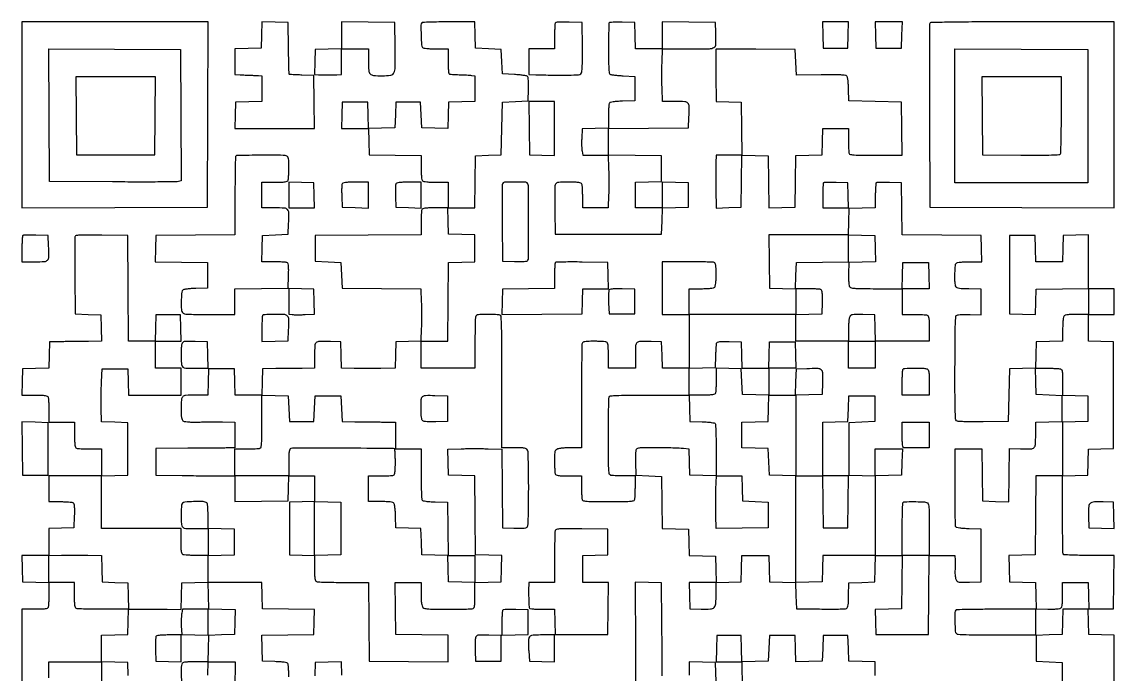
# Model space of a CAD drawing. Extents: x 179 to 1071, y 112 to 1107.
# Drawn here: x 179 to 1071, y 574 to 1107 of the extents above; entities that cross this region are included whole.
import ezdxf

# ---------------------------------------------------------------- set-up
doc = ezdxf.new("R2010")
doc.units = 0

msp = doc.modelspace()

# ---------------------------------------------------------------- linework, layer by layer
for points in [[(179, 1030.993714), (179, 954.987428), (254.75, 955.243714), (330.5, 955.5), (330.756286, 1031.25), (331.012572, 1107), (255.006286, 1107), (179, 1107)], [(833.216168, 1096.25), (833.5, 1085.5), (843.5, 1085.5), (853.5, 1085.5), (853.783832, 1096.25), (854.067663, 1107), (843.5, 1107), (832.932337, 1107)], [(876.216168, 1096.25), (876.5, 1085.5), (887, 1085.5), (897.5, 1085.5), (897.783832, 1096.25), (898.067663, 1107), (887, 1107), (875.932337, 1107)], [(223.235953, 1030.25), (223.5, 998.5), (255.5, 998.5), (287.5, 998.5), (287.764047, 1030.25), (288.028094, 1062), (255.5, 1062), (222.971906, 1062)], [(593.230498, 1020.25), (593.5, 998.5), (603.75, 998.215017), (614, 997.930034), (614, 1019.965017), (614, 1042), (603.480498, 1042), (592.960995, 1042)], [(397, 965.534983), (397, 955), (407.534983, 955), (418.069966, 955), (417.784983, 965.25), (417.5, 975.5), (407.25, 975.784983), (397, 976.069966)], [(179.230403, 758.284031), (179.5, 736.5), (190, 736.5), (200.5, 736.5), (200.5, 758), (200.5, 779.5), (189.730403, 779.784031), (178.960806, 780.068061)], [(833.230112, 714.75), (833.5, 693.5), (843.5, 693.5), (853.5, 693.5), (853.769888, 714.75), (854.039775, 736), (843.5, 736), (832.960225, 736)], [(439.5, 693), (439.5, 671.5), (428.75, 671.216168), (418, 670.932337), (418, 693), (418, 715.067663), (428.75, 714.783832), (439.5, 714.5)]]:
    msp.add_lwpolyline(points, close=True)
for points in [[(505.666667, 1106.333333, 0.198875), (504.892492, 1104.464691, 0.006657), (505.000141, 1096.291387, 0.006951), (505.329065, 1088.151095, 0.184841), (506.2, 1086.2, 0.150969), (507.200304, 1085.671932, 0.019349), (509.630442, 1085.311224, 0.018472), (512.928253, 1085.074295, 0.008695), (517.2, 1085), (527, 1085), (527, 1075.059017, 0.008604), (527.066269, 1071.208327, 0.013124), (527.268904, 1067.872006, 0.007655), (527.550721, 1065.124555, 0.228795), (527.915418, 1064.552274, 0.111988), (528.58058, 1064.324048, 0.006619), (530.716466, 1064.122159, 0.009715), (533.289116, 1063.963546, 0.006992), (536.165418, 1063.882522, -0.005241), (539.17514, 1063.808289, -0.005397), (542.153279, 1063.67139, -0.005231), (544.731652, 1063.497881, -0.022795), (546.25, 1063.309809), (549, 1062.841089), (549, 1052.454376), (549, 1042.067663), (538.25, 1041.783832), (527.5, 1041.5), (527.215829, 1030.716515), (526.931657, 1019.93303), (516.215829, 1020.216515), (505.5, 1020.5), (505, 1031), (504.5, 1041.5), (494.5, 1041.5), (484.5, 1041.5), (484, 1031), (483.5, 1020.5), (472.784171, 1020.216515), (462.068343, 1019.93303), (461.784171, 1030.716515), (461.5, 1041.5), (451, 1041.5), (440.5, 1041.5), (440.216168, 1030.75), (439.932337, 1020), (450.932337, 1020), (461.932337, 1020), (462.216168, 1009.25), (462.5, 998.5), (483.75, 998.230112), (505, 997.960225), (505, 988.180112, 0.008721), (505.074341, 983.918248, 0.018496), (505.311349, 980.626174, 0.019373), (505.672136, 978.199565, 0.150894), (506.2, 977.2, 0.150969), (507.200304, 976.671932, 0.019349), (509.630442, 976.311224, 0.018472), (512.928253, 976.074295, 0.008695), (517.2, 976), (527, 976), (527, 965.5), (527, 955), (516.606989, 955, 0.005351), (511.039857, 954.940414, 0.030363), (508.086379, 954.69735, 0.063068), (506.398405, 954.23239, 0.205218), (505.606989, 953.418213, 0.072008), (505.367901, 952.362133, 0.005923), (505.178303, 949.537596, 0.007837), (505.044306, 946.147328, 0.005957), (505, 942.428835), (505, 933.021245), (461.75, 932.760623), (418.5, 932.5), (418.5, 922), (418.5, 911.5), (429, 911), (439.5, 910.5), (440, 900), (440.5, 889.5), (472.687867, 889.236229), (504.875734, 888.972458), (505.187867, 878.086122, -0.004489), (505.28501, 873.152434, -0.002695), (505.316173, 867.293999, -0.002699), (505.284303, 861.466032, -0.004703), (505.186339, 856.634173), (504.872678, 846.068561), (494.686339, 845.78428), (484.5, 845.5), (484.216777, 834.80998), (483.933553, 824.11996), (472.216777, 823.80998, -0.003827), (466.987357, 823.711673, -0.002484), (460.940704, 823.674332, -0.002497), (455.036336, 823.69669, -0.00474), (450.283492, 823.783492), (440.066984, 824.066984), (439.783492, 834.783492), (439.5, 845.5), (431, 845.795054, 0.009927), (422.034911, 845.928151, 0.179688), (419.397028, 844.933469, 0.203196), (418.211645, 842.50249, 0.01319), (418, 834.480948), (418, 824), (407.75, 823.902492, 0.000362), (403.032594, 823.8542, 0.000201), (397.279688, 823.788832, 0.0002), (391.45558, 823.717978, 0.000324), (386.5, 823.652492), (375.5, 823.5), (375.216168, 812.75), (374.932337, 802), (364, 802), (353.067663, 802), (352.783832, 812.75), (352.5, 823.5), (342, 823.5), (331.5, 823.5), (331.216168, 812.75), (330.932337, 802), (320.5828, 802, 0.012604), (312.713129, 801.801594, 0.191943), (310.282476, 800.68777, 0.180973), (309.210938, 798.179732, 0.010977), (309.013655, 789.872445, 0.010648), (309.084288, 786.251708, 0.030066), (309.339058, 783.735696, 0.043438), (309.774808, 782.013719, 0.136692), (310.44782, 781.043305, 0.131997), (311.60031, 780.514404, 0.020002), (314.137717, 780.188419, 0.017993), (317.613058, 780.008263, 0.008019), (322.19782, 780.009308, -0.001953), (326.884095, 780.06723, -0.001151), (332.484672, 780.101684, -0.001151), (338.080299, 780.110352, -0.001969), (342.75, 780.088447), (353, 780), (353, 769.5), (353, 759), (346.75, 758.844692, -0.003795), (342.940155, 758.778953, -0.000478), (334.698438, 758.70719, -0.000561), (324.913011, 758.642322, -0.000466), (314.5, 758.594692), (288.5, 758.5), (288.5, 747.5), (288.5, 736.5), (310, 736.289091, 0.00027), (319.019799, 736.205478, 0.000244), (328.342187, 736.128653, 0.000245), (336.688123, 736.068039, 0.000784), (342.25, 736.039091), (353, 736), (353, 725.480498), (353, 714.960995), (374.75, 715.230498), (396.5, 715.5), (396.784983, 725.75), (397.069966, 736), (407.534983, 736), (418, 736), (418, 725.534983), (418, 715.069966), (407.75, 714.784983), (397.5, 714.5), (397.5, 693), (397.5, 671.5), (407.75, 671.215017), (418, 670.930034), (418, 660.572006, 0.005378), (418.059653, 655.025624, 0.030449), (418.302828, 652.080782, 0.063222), (418.767938, 650.397244, 0.204941), (419.581787, 649.606989, 0.083049), (420.779338, 649.363373, 0.001843), (426.692705, 649.178303, 0.004128), (433.634349, 649.043995, 0.002773), (441.567934, 649), (461.972294, 649), (462.236147, 616.75), (462.5, 584.5), (494.75, 584.236147), (527, 583.972294), (527, 594.966259), (527, 605.960225), (505.75, 606.230112), (484.5, 606.5), (484.230112, 627.75), (483.960225, 649), (494.480112, 649), (505, 649), (505, 639.571429, 0.007672), (505.072913, 634.819907, 0.027809), (505.333333, 631.809524, 0.044747), (505.802787, 629.81649, 0.116684), (506.571429, 628.571429, 0.148636), (508.14836, 627.72973, 0.0296), (511.34952, 627.29169, 0.016456), (516.702118, 627.056548, 0.002748), (526.989641, 627, 0.003), (534.326102, 627.044021, 0.004426), (540.764832, 627.178303, 0.002105), (546.232302, 627.363795, 0.082256), (547.418213, 627.606989, 0.20495), (548.232073, 628.397282, 0.063217), (548.697178, 630.080966, 0.030446), (548.940349, 633.026092, 0.005377), (549, 638.573157), (549, 648.932337), (559.75, 649.216168), (570.5, 649.5), (570.783485, 660.215829), (571.06697, 670.931657), (560.283485, 671.215829), (549.5, 671.5), (549.236191, 703.716308), (548.972383, 735.932617), (538.236191, 736.216308), (527.5, 736.5), (527.216828, 747.185006), (526.933655, 757.870013), (537.682192, 758.185006, -0.004643), (542.61111, 758.283652, -0.002628), (548.584162, 758.316318, -0.002623), (554.606829, 758.286005, -0.004311), (559.701591, 758.189692), (570.972453, 757.879384), (571.236226, 725.689692), (571.5, 693.5), (580.850715, 693.211141, 0.00938), (584.819646, 693.163026, 0.01732), (588.042937, 693.296141, 0.016988), (590.502874, 693.567543, 0.138085), (591.527995, 694.023234, 0.202759), (592.247626, 695.412365, 0.008668), (592.588627, 701.037277, 0.008844), (592.810528, 709.728357, 0.001773), (592.877043, 725.221703, 0.002685), (592.820116, 737.535083, 0.005033), (592.620396, 747.489979, 0.002341), (592.337901, 755.602472, 0.11346), (591.914579, 757.159611, 0.146429), (590.947575, 758.132843, 0.083014), (589.363939, 758.679117, 0.036307), (586.596333, 758.939866, 0.005339), (580.964816, 759), (571, 759), (571, 812.893011, 0.0007), (570.95586, 844.443339, 0.006554), (570.739847, 858.02218, 0.007067), (570.392867, 866.058592, 0.294906), (569.418213, 867.393011, 0.070701), (568.376466, 867.631706, 0.006434), (565.712778, 867.821697, 0.008233), (562.515192, 867.955664, 0.006352), (559.025201, 868, 0.006824), (554.394852, 867.936805, 0.03479), (551.832752, 867.687898, 0.070258), (550.343123, 867.216173, 0.191652), (549.606989, 866.418213, 0.083055), (549.363369, 865.220565, 0.001841), (549.178303, 859.303225, 0.004125), (549.043995, 852.357109, 0.002771), (549, 844.418213), (549, 824), (527, 824), (505, 824), (505, 835), (505, 846), (515.986147, 846), (526.972294, 846), (527.236147, 878.25), (527.5, 910.5), (538.25, 910.783832), (549, 911.067663), (549, 922), (549, 932.932337), (538.25, 933.216168), (527.5, 933.5), (527.216168, 944.25), (526.932337, 955), (537.946281, 955), (548.960225, 955), (549.230112, 976.25), (549.5, 997.5), (560, 998), (570.5, 998.5), (571, 1020), (571.5, 1041.5), (582, 1042), (592.5, 1042.5), (592.789648, 1051.910352, 0.009052), (592.840268, 1055.906317, 0.017612), (592.710631, 1059.093133, 0.016788), (592.446066, 1061.500693, 0.161989), (591.991548, 1062.408452, 0.150833), (591.136984, 1062.859873, 0.010075), (588.373393, 1063.324107, 0.013797), (584.997628, 1063.726659, 0.009853), (581.2019, 1063.9981), (571.5, 1064.5), (571, 1074.5), (570.5, 1084.5), (560, 1085), (549.5, 1085.5), (549.216168, 1096.25), (548.932337, 1107), (527.632835, 1107, 0.002928), (519.419844, 1106.951908, 0.004657), (512.394229, 1106.804167, 0.001225), (506.288613, 1106.603887, 0.189769)], [(374.784171, 1096.283485), (374.5, 1085.5), (363.75, 1085.216168), (353, 1084.932337), (353, 1074.466168), (353, 1064), (357.25, 1063.788296, 0.001158), (359.167431, 1063.697233, 0.000711), (361.426562, 1063.598404, 0.000713), (363.661971, 1063.50699, 0.001274), (365.5, 1063.439142, -0.001185), (367.232676, 1063.375491, -0.000899), (369.132812, 1063.297757, -0.000908), (370.915713, 1063.218363, -0.00212), (372.25, 1063.150846), (375, 1063), (375, 1052.533832), (375, 1042.067663), (364.25, 1041.783832), (353.5, 1041.5), (353.216168, 1030.75), (352.932337, 1020), (385.485671, 1020), (418.039005, 1020), (417.769502, 1041.660014), (417.5, 1063.320028), (407.662059, 1063.581289, -0.003918), (403.860605, 1063.712061, -0.006114), (400.589461, 1063.890356, -0.002146), (397.785405, 1064.089697, -0.179423), (397.400112, 1064.266554, -0.190311), (397.224471, 1064.671474, -0.00053), (397.030731, 1070.706769, -0.003034), (396.859865, 1077.550368, -0.001877), (396.738054, 1085.59528), (396.5, 1106.5), (385.784171, 1106.783485), (375.068343, 1107.06697)], [(440, 1096.053334), (440, 1085.067663), (429.25, 1084.783832), (418.5, 1084.5), (418.215017, 1074.25), (417.930034, 1064), (421.215017, 1063.872346, 0.004308), (425.315892, 1063.748364, 0.004602), (429.329189, 1063.698579, 0.004887), (433.048267, 1063.723025, 0.007624), (436.25, 1063.824216), (440, 1064), (440, 1074.5), (440, 1085), (451, 1085), (462, 1085), (462, 1075.035184, 0.016153), (462.247609, 1067.372781, 0.173402), (463.461506, 1064.564467, 0.187541), (466.136498, 1063.276799, 0.019467), (473.243129, 1063, 0.036025), (480.241557, 1063.504886, 0.25468), (482.876302, 1065.47803, 0.106596), (483.842337, 1069.862711, 0.004428), (483.771494, 1086.002301), (483.5, 1106.5), (461.75, 1106.769502), (440, 1107.039005)], [(614.698485, 1106.365152, 0.177484), (614.419191, 1105.762678, 0.004887), (614.20518, 1102.83643, 0.0095), (614.050598, 1099.343831, 0.006308), (614, 1095.333333), (614, 1085), (603.5, 1085), (593, 1085), (593, 1074.5), (593, 1064), (598.75, 1063.832428, 0.003252), (614.819682, 1063.468707, 0.009865), (625.754696, 1063.508114, 0.007723), (633.577738, 1063.811632, 0.184857), (635.548348, 1064.691205, 0.166112), (636.260671, 1066.142853, 0.018298), (636.599907, 1069.886568, 0.013288), (636.761662, 1075.831748, 0.00276), (636.710528, 1086.281957), (636.5, 1106.5), (625.948485, 1106.781818, 0.00634), (621.854298, 1106.839236, 0.009591), (618.291298, 1106.775673, 0.004864), (615.303205, 1106.635883, 0.184275)], [(658.620026, 1106.194205, 0.13143), (658.401082, 1105.466395, 0.001163), (658.235595, 1099.666823, 0.003919), (658.112704, 1092.975589, 0.002507), (658.069844, 1085.200638, 0.003081), (658.124679, 1075.519223, 0.011503), (658.336707, 1069.434398, 0.010486), (658.662732, 1065.305999, 0.229579), (659.27991, 1064.301873, 0.105877), (660.162836, 1063.972181, 0.00665), (662.932224, 1063.601363, 0.009564), (666.272099, 1063.263965, 0.006945), (670, 1063.011341), (679.5, 1062.5), (679.5, 1052.5), (679.5, 1042.5), (669.535034, 1042.211195, 0.00836), (665.199826, 1042.012968, 0.019108), (661.944063, 1041.684251, 0.01918), (659.589, 1041.262532, 0.199883), (658.800347, 1040.711195, 0.117134), (658.495121, 1039.828483, 0.006997), (658.252233, 1037.001664, 0.010202), (658.077213, 1033.593987, 0.007334), (658.015313, 1029.783832), (658, 1020.067663), (647.25, 1019.783832), (636.5, 1019.5), (636.19351, 1012, 0.008667), (636.120388, 1008.890231, 0.00841), (636.153831, 1005.748438, 0.008349), (636.275841, 1002.987404, 0.030569), (636.488823, 1001.25), (637.090626, 998), (647.456837, 998), (657.823048, 998), (658.161524, 987.25, -0.004781), (658.268781, 982.356225, -0.002807), (658.308236, 976.5, -0.002807), (658.281931, 970.643771, -0.004782), (658.185662, 965.75), (657.871323, 955), (647.435662, 955), (637, 955), (637, 963.918213, 0.006277), (636.955669, 967.449196, 0.008159), (636.821697, 970.68135, 0.006338), (636.631778, 973.373807, 0.070946), (636.393011, 974.418213, 0.205067), (635.602227, 975.232211, 0.063152), (633.916669, 975.697253, 0.03041), (630.967894, 975.940378, 0.005366), (625.412063, 976, 0.003728), (618.871013, 975.951234, 0.047186), (616.425029, 975.683035, 0.149779), (615.202588, 975.013846, 0.136278), (614.509352, 973.75, 0.052311), (614.30838, 972.167066, 0.002275), (614.212208, 966.579688, 0.003849), (614.179265, 959.94252, 0.002733), (614.2403, 952.5), (614.5, 933.5), (658, 933.5), (701.5, 933.5), (701.783492, 944.216508), (702.066984, 954.933016), (712.783492, 955.216508), (723.5, 955.5), (723.5, 965.5), (723.5, 975.5), (712.75, 975.783832), (702, 976.067663), (702, 965.533832), (702, 955), (691, 955), (680, 955), (680, 965.466168), (680, 975.932337), (690.75, 976.216168), (701.5, 976.5), (701.5, 987), (701.5, 997.5), (679.75, 997.769502), (658, 998.039005), (658, 1009.005838), (658, 1019.972671), (690.75, 1020.236336), (723.5, 1020.5), (723.795054, 1029, 0.009897), (723.928625, 1037.960728, 0.178991), (722.937782, 1040.600189, 0.20376), (720.514363, 1041.787113, 0.013355), (712.545286, 1042), (702.128677, 1042), (701.814338, 1052.75, -0.004782), (701.718069, 1057.643771, -0.002807), (701.691764, 1063.5, -0.002807), (701.731219, 1069.356225, -0.004781), (701.838476, 1074.25), (702.176952, 1085), (723.569424, 1085, 0.003508), (740.512075, 1085.118859, 0.129522), (744.204955, 1086.147418, 0.257216), (745.795919, 1088.813456, 0.017304), (745.795054, 1098), (745.5, 1106.5), (723.75, 1106.769502), (702, 1107.039005), (702, 1096.019502), (702, 1085), (691.033832, 1085), (680.067663, 1085), (679.783832, 1095.75), (679.5, 1106.5), (669.330091, 1106.784099, 0.008166), (665.393338, 1106.829756, 0.012573), (661.988922, 1106.728008, 0.006967), (659.173442, 1106.533552, 0.237925)], [(920.460009, 1105.75, 0.090591), (920.266358, 1104.709509, 0.000109), (920.198937, 1082.982812, 0.000984), (920.176611, 1058.652573, 0.000605), (920.241394, 1030), (920.5, 955.5), (995.75, 955.243674), (1071, 954.987348), (1071, 1030.993674), (1071, 1107), (995.968615, 1107, 0.000668), (957.448289, 1106.948566, 0.003471), (936.19131, 1106.744245, 0.001205), (921.475143, 1106.465155, 0.305157)], [(308.758677, 1030.77123), (309.017354, 977.04246), (306.758677, 976.494347, -0.057902), (304.987826, 976.276519, -0.000418), (290.035361, 976.188577, -0.001589), (272.903102, 976.156579, -0.001017), (253, 976.223117), (201.5, 976.5), (201.241383, 1030.758691), (200.982767, 1085.017383), (254.741383, 1084.758691), (308.5, 1084.5)], [(745.930282, 1084.59887, 0.197205), (745.757949, 1084.189237, 0.000551), (745.711117, 1078.112699, 0.003137), (745.708841, 1071.221032, 0.001939), (745.788415, 1063.119814), (746.076829, 1042.069118), (756.288415, 1041.784559), (766.5, 1041.5), (766.769502, 1019.75), (767.039005, 998), (756.56722, 998), (746.095435, 998), (745.797717, 991.75, 0.009536), (745.701276, 988.370186, 0.002381), (745.675357, 982.846133, 0.002432), (745.706553, 976.52562, 0.002444), (745.799242, 970.215561), (746.098484, 954.931121), (756.299242, 955.215561), (766.5, 955.5), (766.769986, 976.783629), (767.039971, 998.067258), (777.769986, 997.783629), (788.5, 997.5), (788.769986, 976.216371), (789.039971, 954.932742), (799.769986, 955.216371), (810.5, 955.5), (810.76979, 976.716369), (811.03958, 997.932738), (821.76979, 998.216369), (832.5, 998.5), (832.783832, 1009.25), (833.067663, 1020), (843.533832, 1020), (854, 1020), (854, 1010.581787, 0.005951), (854.044305, 1006.859224, 0.007831), (854.178303, 1003.465525, 0.005915), (854.367894, 1000.638111, 0.07203), (854.606989, 999.581787, 0.258752), (855.662869, 998.696053, 0.029979), (858.838399, 998.275555, 0.015887), (864.493684, 998.049558, 0.002042), (876.626491, 998), (898.039005, 998), (897.769502, 1019.75), (897.5, 1041.5), (876, 1042), (854.5, 1042.5), (854.209882, 1051.945876, 0.010107), (854.020711, 1055.657946, 0.013735), (853.690518, 1058.995937, 0.010607), (853.284198, 1061.734769, 0.131813), (852.849235, 1062.681661, 0.194823), (851.620242, 1063.342324, 0.014252), (847.719378, 1063.654738, 0.012426), (841.71959, 1063.814162, 0.002892), (831.639353, 1063.773148), (811.5, 1063.574727), (811, 1074.037363), (810.5, 1084.5), (778.430282, 1084.763615, 0.001261), (766.103724, 1084.833852, 0.002061), (755.654648, 1084.823963, 0.000241), (746.346733, 1084.772297, 0.196764)], [(1049.5, 1030), (1049.5, 975.5), (995.211905, 975.5), (940.92381, 975.5), (940.942857, 1025.75, -0.000032), (940.951538, 1045.331386, -0.000047), (940.961905, 1062.563467, -0.000022), (940.972765, 1077.239555, -0.00086), (940.980952, 1080.508612), (941, 1085.017225), (995.25, 1084.758612), (1049.5, 1084.5)], [(963.235953, 1030.25), (963.5, 998.5), (994.93202, 998.235498, 0.001697), (1010.901959, 998.155315, 0.00816), (1019.995146, 998.288929, 0.006635), (1026.009704, 998.555446, 0.241447), (1027.166708, 999.235498, 0.134731), (1027.492293, 1000.296498, 0.001088), (1027.738089, 1009.161365, 0.003824), (1027.920853, 1019.372002, 0.002438), (1027.984687, 1031.25), (1028, 1062), (995.485953, 1062), (962.971906, 1062)], [(353.666667, 997.333333, 0.192993), (353.394749, 996.697469, 0.000571), (353.195833, 987.515528, 0.003169), (353.048032, 977.093985, 0.001961), (353, 964.847186), (353, 933.027706), (320.75, 932.763853), (288.5, 932.5), (288.216371, 921.769986), (287.932742, 911.039971), (309.216371, 910.769986), (330.5, 910.5), (330.5, 900), (330.5, 889.5), (321.054124, 889.209882, 0.009679), (317.346001, 889.024093, 0.013265), (314.020329, 888.704018, 0.009997), (311.288784, 888.312199, 0.133347), (310.373712, 887.89519, 0.20101), (309.51104, 886.243559, 0.010957), (309.13582, 880.266421, 0.01745), (309.100481, 874.259667, 0.054104), (309.653743, 870.25, 0.213201), (310.687475, 868.932612, 0.0961), (312.835432, 868.282876, 0.024195), (317.383932, 868.038171, 0.001342), (331.608408, 868), (353, 868), (353, 878.480498), (353, 888.960995), (374.75, 889.230498), (396.5, 889.5), (396.788231, 899.417355, 0.006827), (396.861823, 904.195195, 0.023663), (396.721018, 907.282937, 0.033714), (396.395734, 909.294865, 0.19692), (395.788231, 910.152042, 0.11554), (394.859509, 910.475676, 0.007548), (392.004417, 910.733781, 0.010646), (388.557744, 910.919289, 0.007729), (384.716168, 910.984687), (374.932337, 911), (375.216168, 921.75), (375.5, 932.5), (386, 933), (396.5, 933.5), (396.795054, 942, 0.009927), (396.928151, 950.965089, 0.179688), (395.933469, 953.602972, 0.203196), (393.50249, 954.788355, 0.01319), (385.480948, 955), (375, 955), (375, 965.5), (375, 976), (385.393011, 976, 0.005351), (390.960143, 976.059586, 0.030363), (393.913621, 976.30265, 0.063068), (395.601595, 976.76761, 0.205218), (396.393011, 977.581787, 0.070701), (396.631706, 978.623534, 0.006434), (396.821697, 981.287222, 0.008233), (396.955664, 984.484808, 0.006352), (397, 987.974799, 0.006824), (396.936805, 992.605148, 0.03479), (396.687898, 995.167248, 0.070258), (396.216173, 996.656877, 0.191652), (395.418213, 997.393011, 0.090869), (392.372195, 997.963567, 0.001339), (374.044861, 997.98644, 0.000701), (355.105342, 997.932822, 0.197813)], [(440.42719, 974.670857, 0.080952), (440.238236, 973.761419, 0.005495), (440.152581, 971.111648, 0.007759), (440.13413, 967.934715, 0.005737), (440.208575, 964.420857), (440.5, 955.5), (451.25, 955.216168), (462, 954.932337), (462, 965.466168), (462, 976), (451.468615, 976, 0.006172), (446.333082, 975.936605, 0.023783), (443.151337, 975.70634, 0.035152), (441.150677, 975.321414, 0.240491)], [(484.42719, 974.670857, 0.080952), (484.238236, 973.761419, 0.005495), (484.152581, 971.111648, 0.007759), (484.13413, 967.934715, 0.005737), (484.208575, 964.420857), (484.5, 955.5), (494.75, 955.215017), (505, 954.930034), (505, 965.465017), (505, 976), (494.968615, 976, 0.006598), (490.101724, 975.935772, 0.024763), (487.056456, 975.704164, 0.036821), (485.136931, 975.316985, 0.237243)], [(571.453816, 974.740243, 0.089548), (571.261817, 973.729866, 0.000598), (571.19019, 964.747155, 0.00234), (571.168607, 954.460077, 0.00149), (571.235201, 942.490243), (571.5, 911.5), (581.417355, 911.211769, 0.006842), (586.193003, 911.138361, 0.023622), (589.284108, 911.279254, 0.033596), (591.300876, 911.604615, 0.19533), (592.164203, 912.211769, 0.143148), (592.785825, 914.312393, 0.000424), (592.85792, 943.145015, 0.00063), (592.869081, 971.50647, 0.091641), (592.267573, 974.7451, 0.300602), (590.626992, 975.917246, 0.009147), (581.86074, 976.075585, 0.009148), (573.094622, 975.913134, 0.300473)], [(876.699448, 975.366114, 0.176154), (876.420134, 974.767649, 0.005354), (876.205463, 971.993526, 0.009972), (876.050688, 968.673063, 0.006659), (876, 964.867165), (876, 955.067663), (865.25, 954.783832), (854.5, 954.5), (854.216168, 943.75), (853.932337, 933), (821.446666, 933), (788.960995, 933), (789.230498, 911.25), (789.5, 889.5), (800.25, 889.216168), (811, 888.932337), (811, 878.466168), (811, 868), (801.25, 867.959993, -0.000685), (785.98031, 867.918248, -0.000268), (764.919858, 867.900822, -0.00023), (744.444831, 867.904314, -0.001371), (733.75, 867.940386), (724, 868), (724, 878.5), (724, 889), (733.8, 889, 0.008695), (738.071747, 889.074295, 0.018472), (741.369558, 889.311224, 0.019349), (743.799696, 889.671932, 0.150969), (744.8, 890.2, 0.148618), (745.321527, 891.177004, 0.020076), (745.684733, 893.499944, 0.019202), (745.924249, 896.62258, 0.009539), (746, 900.593011, 0.006405), (745.937794, 905.449162, 0.033615), (745.690477, 908.105917, 0.068495), (745.220382, 909.642994, 0.195123), (744.418213, 910.393011, 0.083055), (743.220565, 910.636631, 0.001841), (737.303225, 910.821697, 0.004125), (730.357109, 910.956005, 0.002771), (722.418213, 911), (702, 911), (702, 889.5), (702, 868), (713, 868), (724, 868), (724, 846), (724, 824), (713.033832, 824), (702.067663, 824), (701.783832, 834.75), (701.5, 845.5), (693, 845.795054, 0.009927), (684.034911, 845.928151, 0.179688), (681.397028, 844.933469, 0.203196), (680.211645, 842.50249, 0.01319), (680, 834.480948), (680, 824), (669, 824), (658, 824), (658, 834.393011, 0.005351), (657.940414, 839.960143, 0.030363), (657.69735, 842.913621, 0.063068), (657.23239, 844.601595, 0.205218), (656.418213, 845.393011, 0.070792), (655.375477, 845.631732, 0.006399), (652.701145, 845.821697, 0.008206), (649.490764, 845.955666, 0.006324), (645.9856, 846, 0.006065), (641.072742, 845.9404, 0.039956), (638.628654, 845.684968, 0.094564), (637.285299, 845.159954, 0.177823), (636.582439, 844.25, 0.072182), (636.360622, 842.889437, 0.000815), (636.213436, 833.614063, 0.002497), (636.114314, 822.891071, 0.001623), (636.101883, 810.5, -0.000308), (636.122993, 797.533747, -0.000343), (636.127071, 785.035937, -0.000316), (636.116503, 774.38561, -0.00182), (636.086832, 768.75), (636, 759), (627.5651, 759, 0.010473), (624.147713, 758.928411, 0.011635), (620.854453, 758.713521, 0.011038), (618.061842, 758.403665, 0.05775), (616.5651, 758.024751, 0.086062), (615.089254, 757.150043, 0.153948), (614.34897, 755.96553, 0.058579), (614.054306, 753.813156, 0.004758), (614, 748.106538, 0.00626), (614.044329, 744.566072, 0.008142), (614.178303, 741.32592, 0.006316), (614.368206, 738.626802, 0.071002), (614.606989, 737.581787, 0.205218), (615.398405, 736.76761, 0.063068), (617.086379, 736.30265, 0.030363), (620.039857, 736.059586, 0.005351), (625.606989, 736), (636, 736), (636, 727.081787, 0.006277), (636.044331, 723.550804, 0.008159), (636.178303, 720.31865, 0.006338), (636.368222, 717.626193, 0.070946), (636.606989, 716.581787, 0.25694), (637.652022, 715.699082, 0.031157), (640.739087, 715.276325, 0.016334), (646.241252, 715.049835, 0.002119), (658, 715, 0.002119), (669.758748, 715.049835, 0.016334), (675.260913, 715.276325, 0.031157), (678.347978, 715.699082, 0.25694), (679.393011, 716.581787, 0.070946), (679.631778, 717.626193, 0.006338), (679.821697, 720.31865, 0.008159), (679.955669, 723.550804, 0.006277), (680, 727.081787), (680, 736), (670.581787, 736, -0.005951), (666.859224, 736.044305, -0.007831), (663.465525, 736.178303, -0.005915), (660.638111, 736.367894, -0.07203), (659.581787, 736.606989, -0.277483), (658.659025, 737.788514, -0.01785), (658.26776, 742.326847, -0.011258), (658.046786, 750.276945, -0.001318), (658, 768.025201, -0.00184), (658.04388, 779.948752, -0.002844), (658.178303, 790.250278, -0.000896), (658.361444, 799.170831, -0.086235), (658.606989, 800.418213, -0.27952), (659.804078, 801.345864, -0.016549), (664.571826, 801.73309, -0.010742), (672.899612, 801.953513, -0.001245), (691.573157, 802), (723.932337, 802), (724.216168, 791.25), (724.5, 780.5), (734.464966, 780.211195, -0.00836), (738.800174, 780.012968, -0.019108), (742.055937, 779.684251, -0.01918), (744.411, 779.262532, -0.199883), (745.199653, 778.711195, -0.131314), (745.510072, 777.725132, -0.002044), (745.747767, 771.750538, -0.005281), (745.923129, 764.769247, -0.003454), (745.984687, 756.716168), (746, 735.932337), (735.25, 736.216168), (724.5, 736.5), (724.217074, 747.160691), (723.934148, 757.821381), (719.217074, 758.330813, 0.022835), (712.346533, 758.756766, 0.00365), (698.884608, 758.877321, 0.001746), (684.711316, 758.851296, 0.073425), (681.716958, 758.392881, 0.190914), (680.771962, 757.635261, 0.096505), (680.276415, 756.16606, 0.035658), (680.104591, 753.380555, 0.004209), (680.216958, 747.172125), (680.5, 736.5), (691, 736), (701.5, 735.5), (701.76979, 714.283631), (702.03958, 693.067262), (712.76979, 692.783631), (723.5, 692.5), (723.783492, 681.783492), (724.066984, 671.066984), (734.783492, 670.783492), (745.5, 670.5), (745.783832, 659.75), (746.067663, 649), (735, 649), (723.932337, 649), (724.216168, 638.25), (724.5, 627.5), (733.642469, 627.213897, 0.01941), (741.386313, 627.272223, 0.186528), (744.348141, 628.577751, 0.180635), (745.712718, 631.557868, 0.017997), (746, 639.536445), (746, 648.930034), (756.25, 649.215017), (766.5, 649.5), (766.783832, 660.25), (767.067663, 671), (778, 671), (788.932337, 671), (789.216168, 660.25), (789.5, 649.5), (800.216508, 649.216508), (810.933016, 648.933016), (811.216508, 638.216508), (811.5, 627.5), (830.5, 627.2403, 0.002689), (837.940041, 627.178622, 0.003795), (844.569445, 627.209638, 0.002219), (850.152897, 627.302933, 0.052405), (851.715131, 627.500601, 0.141258), (852.955297, 628.196307, 0.138528), (853.646307, 629.450435, 0.046054), (853.987353, 631.937938, 0.004099), (854.215131, 638.2603), (854.5, 648.5), (865, 649), (875.5, 649.5), (875.783832, 660.25), (876.067663, 671), (887.053334, 671), (898.039005, 671), (897.769502, 649.25), (897.5, 627.5), (886.715394, 627.215817), (875.930789, 626.931635), (876.215394, 616.715817), (876.5, 606.5), (898, 606.5), (919.5, 606.5), (919.763853, 638.75), (920.027706, 671), (930.513853, 671), (941, 671), (941.158618, 667.25, -0.009012), (941.202277, 665.449875, -0.004071), (941.197748, 663.089206, -0.004029), (941.152583, 660.596864, -0.005496), (941.069086, 658.351551, 0.021537), (941.058248, 656.223709, 0.021088), (941.229805, 654.087683, 0.02153), (941.539782, 652.230337, 0.070862), (941.964682, 651.065993, 0.112337), (942.983544, 649.892856, 0.116205), (944.397588, 649.294084, 0.04502), (946.897778, 649.095647, 0.004667), (952.804214, 649.214442), (962.5, 649.5), (962.5, 671), (962.5, 692.5), (952.535034, 692.788805, -0.008379), (948.203062, 692.987047, -0.019057), (944.943997, 693.316007, -0.019095), (942.58354, 693.737958, -0.198454), (941.790158, 694.288805, -0.137749), (941.475727, 695.311381, -0.001), (941.272563, 704.323899, -0.003693), (941.136288, 714.683972, -0.002346), (941.123327, 726.75), (941.236407, 758), (952.098316, 758), (962.960225, 758), (963.230112, 736.75), (963.5, 715.5), (974.230404, 715.216367), (984.960808, 714.932734), (985.230404, 736.610078), (985.5, 758.287422), (994.524293, 758.088484, 0.010885), (1003.063265, 758.086158, 0.182632), (1005.641271, 759.124161, 0.196278), (1006.794186, 761.578791, 0.01287), (1007, 769.573157), (1007, 779.932337), (1017.75, 780.216168), (1028.5, 780.5), (1028.5, 791), (1028.5, 801.5), (1018, 802), (1007.5, 802.5), (1007.216168, 813.25), (1006.932337, 824), (1016.384381, 824, -0.00593), (1020.119908, 823.955696, -0.007809), (1023.524537, 823.821697, -0.005887), (1026.361111, 823.632128, -0.0721), (1027.418213, 823.393011, -0.204941), (1028.232062, 822.602756, -0.063222), (1028.697172, 820.919218, -0.030449), (1028.940347, 817.974376, -0.005378), (1029, 812.427994), (1029, 802.069966), (1039.25, 801.784983), (1049.5, 801.5), (1049.5, 791), (1049.5, 780.5), (1039.25, 780.215017), (1029, 779.930034), (1029, 757.965017), (1029, 736), (1018.013853, 736), (1007.027706, 736), (1006.763853, 703.75), (1006.5, 671.5), (995.716515, 671.215829), (984.93303, 670.931657), (985.216515, 660.215829), (985.5, 649.5), (996.216508, 649.216508), (1006.933016, 648.933016), (1007.216508, 638.216508), (1007.5, 627.5), (1016.850715, 627.211141, 0.009044), (1020.957683, 627.15859, 0.018924), (1024.150171, 627.296386, 0.020746), (1026.513859, 627.587315, 0.132968), (1027.600715, 628.083586, 0.154085), (1028.271246, 629.124417, 0.035127), (1028.685192, 631.205854, 0.024181), (1028.929838, 634.346734, 0.007345), (1029, 639.122445), (1029, 649), (1039.466168, 649), (1049.932337, 649), (1050.216168, 638.25), (1050.5, 627.5), (1060.5, 627.5), (1070.5, 627.5), (1070.769502, 649.25), (1071.039005, 671), (1050.578519, 671, -0.004049), (1042.695545, 671.063835, -0.00648), (1035.967583, 671.260047, -0.001965), (1030.177644, 671.526832, -0.246638), (1029.570909, 671.885267, -0.135808), (1029.207819, 673.131003, -0.00046), (1029.004745, 689.088568, -0.002583), (1028.888857, 706.541809, -0.00195), (1028.935375, 725.715017), (1029, 735.930034), (1039.25, 736.215017), (1049.5, 736.5), (1049.783481, 747.215387), (1050.066961, 757.930773), (1060.283481, 758.215387), (1070.5, 758.5), (1070.5, 802), (1070.5, 845.5), (1060.25, 845.784983), (1050, 846.069966), (1050, 857.034983), (1050, 868), (1060.5, 868), (1071, 868), (1071, 878.5), (1071, 889), (1060.5, 889), (1050, 889), (1050, 911.034983), (1050, 933.069966), (1039.75, 932.784983), (1029.5, 932.5), (1029.216168, 921.75), (1028.932337, 911), (1018, 911), (1007.067663, 911), (1006.783832, 921.75), (1006.5, 932.5), (996, 932.5), (985.5, 932.5), (985.5, 900.5), (985.5, 868.5), (996.214647, 868.216527), (1006.929295, 867.933054), (1007.214647, 878.216527), (1007.5, 888.5), (1028.75, 888.769888), (1050, 889.039775), (1050, 878.519888), (1050, 868), (1040.7, 868, 0.009379), (1036.676508, 867.924518, 0.019071), (1033.522984, 867.685484, 0.019949), (1031.181224, 867.322729, 0.149044), (1030.2, 866.8, 0.150842), (1029.67228, 865.800954, 0.01939), (1029.311437, 863.376818, 0.018512), (1029.074372, 860.088767, 0.008739), (1029, 855.833832), (1029, 846.067663), (1018.25, 845.783832), (1007.5, 845.5), (1007.216508, 834.783492), (1006.933016, 824.066984), (996.216508, 823.783492), (985.5, 823.5), (985, 802), (984.5, 780.5), (964.12788, 780.228906, -0.003338), (954.710387, 780.166454, -0.010039), (948.284806, 780.295762, -0.008741), (943.723041, 780.559181, -0.155629), (942.374909, 781.103817, -0.20877), (941.589842, 782.663036, -0.006242), (941.27409, 790.117874, -0.006832), (941.08399, 801.86438, -0.001125), (941.077897, 824.548955, -0.000877), (941.171584, 849.626536, -0.008689), (941.412422, 860.156535, -0.012635), (941.806064, 866.156543, -0.285825), (942.806576, 867.479271, -0.07465), (943.886713, 867.717844, -0.006953), (946.619129, 867.866777, -0.008817), (949.899527, 867.941955, -0.006814), (953.475707, 867.912099), (962.5, 867.713744), (962.5, 878.106872), (962.5, 888.5), (952.357794, 888.783793, -0.004239), (946.122991, 889.011163, -0.045994), (943.631874, 889.354225, -0.13437), (942.355481, 890.044772, -0.137305), (941.621449, 891.283793, -0.057638), (941.035041, 895.250176, -0.015718), (941.033781, 901.591977, -0.010087), (941.361695, 907.964814, -0.180372), (942.2, 909.8, -0.151095), (943.201559, 910.328414, -0.019308), (945.637701, 910.688986, -0.018432), (948.945271, 910.925781, -0.008652), (953.233832, 911), (963.067663, 911), (962.783832, 921.75), (962.5, 932.5), (930.269847, 932.763827), (898.039695, 933.027654), (897.769847, 954.263827), (897.5, 975.5), (887.449448, 975.782781, 0.006672), (883.547259, 975.840477, 0.010046), (880.145783, 975.777033, 0.005301), (877.300668, 975.636532, 0.183378)], [(833.700461, 975.367127, 0.176204), (833.420729, 974.767614, 0.005336), (833.20576, 971.983885, 0.009955), (833.050761, 968.652273, 0.006646), (833, 964.833333), (833, 955), (843.534983, 955), (854.069966, 955), (853.784983, 965.25), (853.5, 975.5), (843.950461, 975.783794, 0.007041), (840.240283, 975.841782, 0.010544), (837.000338, 975.778463, 0.005798), (834.297812, 975.637197, 0.182377)], [(179.699448, 932.366114, 0.177451), (179.419778, 931.762931, 0.004898), (179.205463, 928.836713, 0.009512), (179.050668, 925.343898, 0.006317), (179, 921.333333), (179, 911), (189.480948, 911, 0.01319), (197.50249, 911.211645, 0.203196), (199.933469, 912.397028, 0.179688), (200.928151, 915.034911, 0.009927), (200.795054, 924), (200.5, 932.5), (190.449448, 932.782781, 0.006672), (186.547259, 932.840477, 0.010046), (183.145783, 932.777033, 0.005301), (180.300668, 932.636532, 0.183378)], [(875.783485, 921.784171), (876.06697, 911.068343), (865.283485, 910.784171), (854.5, 910.5), (854.211141, 901.149285, 0.009044), (854.15859, 897.042317, 0.018924), (854.296386, 893.849829, 0.020746), (854.587315, 891.486141, 0.132968), (855.083586, 890.399285, 0.187804), (856.41988, 889.65744, 0.018003), (860.193397, 889.280712, 0.013256), (866.241709, 889.056859, 0.002621), (877.088613, 889), (897.932337, 889), (898.216168, 899.75), (898.5, 910.5), (909, 910.5), (919.5, 910.5), (919.783832, 899.75), (920.067663, 889), (909.033832, 889), (898, 889), (898, 878.5), (898, 868), (907.418213, 868, -0.005951), (911.140776, 867.955695, -0.007831), (914.534475, 867.821697, -0.005915), (917.361889, 867.632106, -0.07203), (918.418213, 867.393011, -0.205218), (919.23239, 866.601595, -0.063068), (919.69735, 864.913621, -0.030363), (919.940414, 861.960143, -0.005351), (920, 856.393011), (920, 846), (898, 846), (876, 846), (876, 835), (876, 824), (865, 824), (854, 824), (854, 835), (854, 846), (832.5, 846), (811, 846), (811, 856.966168), (811, 867.932337), (821.75, 868.216168), (832.5, 868.5), (832.789728, 877.91643, 0.007315), (832.862613, 882.434881, 0.024729), (832.721172, 885.382446, 0.035484), (832.393714, 887.309292, 0.193917), (831.789728, 888.151117, 0.115506), (830.860144, 888.475107, 0.00756), (828.004857, 888.733509, 0.010655), (824.557851, 888.91922, 0.007737), (820.716168, 888.984687), (810.932337, 889), (811.216168, 899.75), (811.5, 910.5), (832.75, 910.769888), (854, 911.039775), (854, 922.053719), (854, 933.067663), (864.75, 932.783832), (875.5, 932.5)], [(614.686013, 910.35268, 0.177863), (614.411602, 909.759598, 0.004756), (614.201516, 906.838608, 0.009364), (614.049688, 903.355224, 0.006208), (614, 899.353221), (614, 889.039775), (592.75, 888.769888), (571.5, 888.5), (571.214866, 878.236291), (570.929731, 867.972581), (603.714866, 868.236291), (636.5, 868.5), (636.784983, 878.75), (637.069966, 889), (647.568815, 889), (658.067663, 889), (657.783832, 899.75), (657.5, 910.5), (636.436013, 910.769346, 0.003085), (628.311969, 910.823103, 0.004901), (621.358056, 910.758056, 0.001338), (615.324385, 910.626314, 0.192551)], [(397, 878.648482), (397, 868.226999), (399.75, 867.863499, 0.026462), (401.288567, 867.74246, 0.005609), (403.978766, 867.703773, 0.005856), (407.102291, 867.730483, 0.005533), (410.284098, 867.830197), (418.068195, 868.160393), (417.784098, 878.330197), (417.5, 888.5), (407.25, 888.784983), (397, 889.069966)], [(658.44069, 887.706038, 0.08044), (658.24673, 886.777249, 0.005694), (658.156546, 884.121982, 0.007919), (658.135127, 880.937236, 0.005886), (658.208575, 877.420857), (658.5, 868.5), (669, 868.5), (679.5, 868.5), (679.5, 878.5), (679.5, 888.5), (669.232115, 888.785181, 0.005806), (664.041094, 888.869045, 0.026058), (661.006728, 888.724611, 0.044386), (659.172066, 888.374845, 0.236067)], [(375.666667, 867.333333, 0.178637), (375.399783, 866.754242, 0.004491), (375.195833, 863.817145, 0.009085), (375.048275, 860.320751, 0.006002), (375, 856.299502), (375, 845.932337), (385.75, 846.216168), (396.5, 846.5), (396.795054, 855, 0.009626), (396.932798, 863.916466, 0.172284), (395.978172, 866.572651, 0.209042), (393.626, 867.774609, 0.015066), (386.147615, 868, 0.006339), (382.338339, 867.951706, 0.009542), (379.020445, 867.804167, 0.004928), (376.241287, 867.599873, 0.177367)], [(855.054214, 866.1013, 0.087687), (854.642299, 864.843453, 0.011576), (854.309675, 862.047055, 0.013138), (854.077185, 858.681255, 0.010673), (854, 855.065741), (854, 846), (865.033832, 846), (876.067663, 846), (875.783832, 856.75), (875.5, 867.5), (865.804214, 867.785558, 0.004922), (860.072513, 867.89791, 0.041315), (857.493115, 867.709725, 0.103221), (856.034994, 867.15901, 0.128846)], [(309.639072, 843.783598, 0.054945), (309.167077, 840.701668, 0.010422), (309.04562, 835.012296, 0.010405), (309.16117, 829.323216, 0.055236), (309.630286, 826.25, 0.133842), (310.367068, 824.986552, 0.144838), (311.622381, 824.318468, 0.046615), (314.098572, 824.049393, 0.003769), (320.650463, 824), (331.067663, 824), (330.783832, 834.75), (330.5, 845.5), (320.375418, 845.783598, 0.003649), (313.903588, 845.917627, 0.049436), (311.551156, 845.716283, 0.157976), (310.35952, 845.069099, 0.125186)], [(766.783832, 834.75), (767.067663, 824), (778, 824), (788.932337, 824), (789.216168, 834.75), (789.5, 845.5), (800, 845.5), (810.5, 845.5), (810.783832, 834.75), (811.067663, 824), (800.033832, 824), (789, 824), (789, 813), (789, 802), (799.966168, 802), (810.932337, 802), (811.216168, 812.75), (811.5, 823.5), (820, 823.795054, -0.009619), (829.028591, 823.934656, -0.179386), (831.650621, 822.951391, -0.210395), (832.785832, 820.5543, -0.013848), (832.784677, 812.722245), (832.5, 802.5), (821.75, 802.216168), (811, 801.932337), (811, 768.966168), (811, 736), (822, 736), (833, 736), (833, 757.965017), (833, 779.930034), (843.25, 780.215017), (853.5, 780.5), (854, 791), (854.5, 801.5), (865, 801.5), (875.5, 801.5), (875.5, 791), (875.5, 780.5), (865, 780), (854.5, 779.5), (854.5, 758), (854.5, 736.5), (865.25, 736.216168), (876, 735.932337), (876, 746.966168), (876, 758), (887.033832, 758), (898.067663, 758), (897.783832, 747.25), (897.5, 736.5), (886.75, 736.216168), (876, 735.932337), (876, 703.466168), (876, 671), (854.533832, 671), (833.067663, 671), (832.783832, 660.25), (832.5, 649.5), (821.75, 649.216168), (811, 648.932337), (811, 692.432337), (811, 735.932337), (800.25, 736.216168), (789.5, 736.5), (789, 747.5), (788.5, 758.5), (777.75, 758.783832), (767, 759.067663), (767, 769.5), (767, 779.932337), (777.75, 780.216168), (788.5, 780.5), (788.783485, 791.215829), (789.06697, 801.931657), (778.283485, 802.215829), (767.5, 802.5), (767, 813), (766.5, 823.5), (756.25, 823.784983), (746, 824.069966), (746, 814.616771, -0.005929), (745.955696, 810.880803, -0.007809), (745.821697, 807.475801, -0.005887), (745.632129, 804.638915, -0.072102), (745.393011, 803.581787, -0.205218), (744.601595, 802.76761, -0.063068), (742.913621, 802.30265, -0.030363), (739.960143, 802.059586, -0.005351), (734.393011, 802), (724, 802), (724, 812.966168), (724, 823.932337), (734.75, 824.216168), (745.5, 824.5), (745.766667, 834, -0.004189), (745.90275, 837.732729, -0.005749), (746.091865, 841.087261, -0.003808), (746.3039, 843.89297, -0.066208), (746.499258, 844.786422, -0.248111), (747.176044, 845.400559, -0.038292), (749.022257, 845.725001, -0.025174), (751.972404, 845.863975, -0.006513), (756.732592, 845.786422), (766.5, 845.5)], [(918.418213, 823.393011, -0.205218), (919.23239, 822.601595, -0.063068), (919.69735, 820.913621, -0.030363), (919.940414, 817.960143, -0.005351), (920, 812.393011), (920, 802), (909, 802), (898, 802), (898, 812.333333, -0.006022), (898.048276, 816.341612, -0.009111), (898.195833, 819.827083, -0.004516), (898.399803, 822.754503, -0.178563), (898.666667, 823.333333, -0.194545), (900.015008, 823.905165, -0.003449), (908.049326, 823.984863, -0.005978), (915.751045, 823.916057, -0.086595)], [(397, 791), (397.5, 780.5), (407.5, 780.5), (417.5, 780.5), (418, 791), (418.5, 801.5), (429, 801.5), (439.5, 801.5), (440, 791), (440.5, 780.5), (451, 780.296894, 0.001261), (455.831234, 780.215626, 0.000701), (461.720312, 780.139675, 0.000699), (467.680609, 780.079503, 0.001132), (472.75, 780.046894), (484, 780), (484, 769), (484, 758), (494.5, 758), (505, 758), (505.015313, 737.75, 0.003544), (505.07688, 729.901595, 0.005408), (505.252233, 723.092649, 0.002139), (505.49008, 717.272206, 0.130991), (505.800347, 716.288805, 0.199883), (506.589, 715.737468, 0.01918), (508.944063, 715.315749, 0.019108), (512.199826, 714.987032, 0.00836), (516.535034, 714.788805), (526.5, 714.5), (526.769502, 692.75), (527.039005, 671), (538.019502, 671), (549, 671), (549, 659.966168), (549, 648.932337), (538.25, 649.216168), (527.5, 649.5), (527.216508, 660.216508), (526.933016, 670.933016), (516.216508, 671.216508), (505.5, 671.5), (505.216519, 682.215387), (504.933039, 692.930773), (494.716519, 693.215387), (484.5, 693.5), (484.209882, 702.945876, 0.010217), (484.019842, 706.65896, 0.013854), (483.687053, 710.000112, 0.010763), (483.277004, 712.740901, 0.131421), (482.837437, 713.695876, 0.163434), (481.855494, 714.30342, 0.027915), (479.661716, 714.689599, 0.021862), (476.465038, 714.92889, 0.00775), (471.877555, 715), (462, 715), (462, 725.5), (462, 736), (471.418213, 736, 0.005951), (475.140776, 736.044305, 0.007831), (478.534475, 736.178303, 0.005915), (481.361889, 736.367894, 0.07203), (482.418213, 736.606989, 0.205218), (483.23239, 737.398405, 0.063068), (483.69735, 739.086379, 0.030363), (483.940414, 742.039857, 0.005351), (484, 747.606989, 0.00676), (483.945967, 751.603256, 0.010971), (483.779688, 754.995325, 0.004836), (483.551332, 757.822616, 0.327186), (483.25, 758.164331, 0.053316), (480.421748, 758.474318, 0.000139), (440.850061, 758.567682, 0.000112), (401.025466, 758.641695, 0.066772), (398.75, 758.340248, 0.204648), (397.819414, 757.604837, 0.086736), (397.30088, 756.067234, 0.033717), (397.054247, 753.166208, 0.004351), (397, 746.932612), (397, 736), (375, 736), (353, 736), (353, 747), (353, 758), (362.418213, 758, 0.005951), (366.140776, 758.044305, 0.007831), (369.534475, 758.178303, 0.005915), (372.361889, 758.367894, 0.07203), (373.418213, 758.606989, 0.258793), (374.304015, 759.663113, 0.029953), (374.724462, 762.84067, 0.015877), (374.950448, 768.499457, 0.002041), (375, 780.640821), (375, 802.067663), (385.75, 801.783832), (396.5, 801.5)], [(526.5, 791), (526.5, 780.5), (517.149285, 780.211141, -0.009044), (513.042317, 780.15859, -0.018924), (509.849829, 780.296386, -0.020746), (507.486141, 780.587315, -0.132968), (506.399285, 781.083586, -0.145666), (505.747983, 782.058907, -0.038164), (505.327165, 783.912992, -0.027154), (505.074923, 786.629187, -0.009577), (505, 790.540657, -0.01121), (505.177835, 798.471364, -0.188737), (506.222791, 800.824412, -0.192533), (508.578945, 801.818842, -0.01174), (516.369905, 801.783659), (526.5, 801.5)], [(920, 769.5), (920, 759), (916.25, 758.873717, -0.007642), (913.106412, 758.815936, -0.00197), (908.032394, 758.820225, -0.002067), (902.876974, 758.866205, -0.005721), (899.25, 758.955061, -0.330976), (898.64199, 759.441917, -0.034605), (898.280832, 761.348892, -0.023525), (898.060348, 764.45138, -0.005976), (898, 769.5), (898, 780), (909, 780), (920, 780)], [(767.215017, 725.75), (767.5, 715.5), (778, 715), (788.5, 714.5), (788.5, 704), (788.5, 693.5), (767.314728, 693.230301), (746.129455, 692.960601), (745.814728, 703.730301, -0.004773), (745.718313, 708.631682, -0.002806), (745.691879, 714.494213, -0.002807), (745.731243, 720.354869, -0.004787), (745.838476, 725.25), (746.176952, 736), (756.553493, 736), (766.930034, 736)], [(917.75, 714.369714, -0.210018), (919.067622, 713.313203, -0.095019), (919.716645, 711.149746, -0.024151), (919.961654, 706.590689, -0.001349), (920, 692.383369), (920, 671), (909, 671), (898, 671), (898, 692.333333, -0.002923), (898.048092, 700.559297, -0.00465), (898.195833, 707.595833, -0.001222), (898.396107, 713.71132, -0.189785), (898.666667, 714.333333, -0.19428), (899.994782, 714.897387, -0.003983), (907.369964, 714.9702, -0.008257), (914.373349, 714.867891, -0.057743)], [(1051.698976, 713.769153, 0.124763), (1050.777081, 712.654842, 0.076572), (1050.28692, 711.012817, 0.036105), (1050.109284, 708.286528, 0.00588), (1050.209381, 702.983715), (1050.5, 693.5), (1060.78419, 693.214639), (1071.068381, 692.929279), (1070.78419, 703.714639), (1070.5, 714.5), (1061.989595, 714.785438, 0.010006), (1058.068435, 714.838436, 0.02299), (1055.121158, 714.683656, 0.02949), (1052.96852, 714.341998, 0.104125)], [(614.614493, 691.437767, 0.082937), (614.367926, 690.227091, 0.001879), (614.180507, 684.308969, 0.00417), (614.044543, 677.358482, 0.002805), (614, 669.418213), (614, 649), (603.5, 649), (593, 649), (592.894476, 646.25, 0.010986), (592.807515, 640.942229, 0.007538), (592.93197, 634.920782, 0.003163), (593.175978, 629.123903, 0.126971), (593.549934, 627.919205, 0.228526), (594.123818, 627.553072, 0.007754), (596.861042, 627.270017, 0.013215), (600.186595, 627.066547, 0.00867), (604.024034, 627), (613.930034, 627), (614.215017, 616.75), (614.5, 606.5), (636, 606.5), (657.5, 606.5), (657.769888, 627.75), (658.039775, 649), (647.519888, 649), (637, 649), (637, 659.965017), (637, 670.930034), (647.25, 671.215017), (657.5, 671.5), (657.5, 682), (657.5, 692.5), (636.364493, 692.769554, 0.001976), (624.209091, 692.876526, 0.016502), (618.710684, 692.721683, 0.033559), (615.674212, 692.330112, 0.257753)], [(244.216795, 660.188221), (244.5, 649.5), (255, 649), (265.5, 648.5), (265.783832, 637.75), (266.067663, 627), (245.615619, 627, -0.002766), (237.663753, 627.043994, -0.004119), (230.706713, 627.178303, -0.001836), (224.77967, 627.363361, -0.083071), (223.581787, 627.606989, -0.205218), (222.76761, 628.398405, -0.063068), (222.30265, 630.086379, -0.030363), (222.059586, 633.039857, -0.005351), (222, 638.606989), (222, 649), (211.5, 649), (201, 649), (201, 659.966168), (201, 670.932337), (211.25, 671.216168, -0.004684), (215.982164, 671.302855, -0.002563), (221.783996, 671.325039, -0.002554), (227.677607, 671.287266, -0.004068), (232.716795, 671.188221), (243.93359, 670.876443)], [(309.487534, 623.75, 0.029867), (309.274687, 622.038998, 0.008811), (309.15201, 619.398438, 0.008811), (309.11869, 616.41836, 0.009375), (309.192221, 613.5), (309.5, 606.5), (320.25, 606.216168), (331, 605.932337), (331, 616.466168), (331, 627), (320.545313, 627), (310.090626, 627)], [(571.699448, 626.366114, 0.176327), (571.420088, 625.767026, 0.005293), (571.205463, 622.97365, 0.009911), (571.050685, 619.631341, 0.006613), (571, 615.799502), (571, 605.932337), (581.75, 606.216168), (592.5, 606.5), (592.5, 616.5), (592.5, 626.5), (582.449448, 626.782781, 0.006672), (578.547259, 626.840477, 0.010046), (575.145783, 626.777033, 0.005301), (572.300668, 626.636532, 0.183378)], [(941.666667, 626.333333, 0.198533), (940.901445, 624.489732, 0.007332), (941.003082, 616.792597, 0.007665), (941.334368, 609.128219, 0.183745), (942.2, 607.2, 0.184183), (943.584348, 606.579935, 0.005121), (950.256132, 606.268868, 0.007192), (959.847536, 606.058176, 0.001895), (975.2, 606), (1007, 606), (1007, 616.5), (1007, 627), (974.666667, 627, 0.00193), (962.222833, 626.95197, 0.00312), (951.635417, 626.804167, 0.000554), (942.302979, 626.605296, 0.193094)], [(288.428774, 604.674983, 0.081654), (288.239658, 603.758353, 0.005045), (288.154817, 600.970602, 0.007376), (288.136178, 597.631743, 0.005394), (288.210159, 593.924983), (288.5, 584.5), (298.75, 584.215017), (309, 583.930034), (309, 594.965017), (309, 606), (298.968615, 606, 0.006617), (294.110732, 605.935704, 0.024652), (291.062387, 605.704307, 0.036397), (289.136967, 605.31837, 0.237787)], [(549.482701, 603.784677, 0.04768), (549.275821, 602.419218, 0.007332), (549.164827, 599.674249, 0.008132), (549.133974, 596.421832, 0.00698), (549.204946, 593), (549.5, 584.5), (560, 584.5), (570.5, 584.5), (570.5, 595), (570.5, 605.5), (560.277755, 605.784677, 0.003561), (553.727273, 605.920422, 0.049238), (551.367986, 605.719881, 0.160205), (550.183978, 605.071664, 0.127313)], [(593.137163, 603.75, 0.070476), (592.853439, 602.393238, 0.01112), (592.735495, 599.664062, 0.012155), (592.74639, 596.419283, 0.010353), (592.911914, 593), (593.5, 584.5), (603.75, 584.215017), (614, 583.930034), (614, 594.965017), (614, 606), (603.975249, 606, 0.004212), (597.749757, 605.947556, 0.046996), (595.286744, 605.673606, 0.133937), (593.979939, 605.008176, 0.122268)]]:
    msp.add_lwpolyline(points, format="xyb", close=True)
for points in [[(396.984687, 571.75, 0.007309), (396.922789, 575.573123, 0.010173), (396.747767, 578.991726, 0.006962), (396.504905, 581.827893, 0.117226), (396.199653, 582.711195, 0.199883), (395.411, 583.262532, 0.01918), (393.055937, 583.684251, 0.019108), (389.800174, 584.012968, 0.00836), (385.464966, 584.211195), (375.5, 584.5), (375.216371, 595.230014), (374.932742, 605.960029), (396.216371, 606.230014), (417.5, 606.5), (417.784762, 616.730011), (418.069525, 626.960022), (396.784762, 627.230011), (375.5, 627.5), (375.216168, 638.25), (374.932337, 649), (352.966168, 649), (331, 649), (331, 659.966168), (331, 670.932337), (341.75, 671.216168), (352.5, 671.5), (352.5, 682), (352.5, 692.5), (341.75, 692.783832), (331, 693.067663), (331, 703.426843, 0.005377), (330.940349, 708.973908, 0.030446), (330.697178, 711.919034, 0.063217), (330.232073, 713.602718, 0.20495), (329.418213, 714.393011, 0.087326), (326.131964, 715.032511, 0.012209), (319.18065, 714.98781, 0.008428), (312.075108, 714.648595, 0.182186), (310.2, 713.8, 0.180438), (309.359131, 711.958582, 0.010157), (309.033618, 705.583513, 0.015809), (309.039417, 699.235482, 0.05739), (309.630286, 695.25, 0.133542), (310.365943, 693.986773, 0.144985), (311.618562, 693.318691, 0.046747), (314.088289, 693.049468, 0.003789), (320.616631, 693), (331, 693), (331, 682), (331, 671), (321.581787, 671, -0.005951), (317.859224, 671.044305, -0.007831), (314.465525, 671.178303, -0.005915), (311.638111, 671.367894, -0.07203), (310.581787, 671.606989, -0.205218), (309.76761, 672.398405, -0.063068), (309.30265, 674.086379, -0.030363), (309.059586, 677.039857, -0.005351), (309, 682.606989), (309, 693), (276.5, 693), (244, 693), (244, 714.466168), (244, 735.932337), (254.75, 736.216168), (265.5, 736.5), (265.5, 758), (265.5, 779.5), (254.80998, 779.783223), (244.11996, 780.066447), (243.80998, 791.283223, -0.005625), (243.727156, 796.339856, -0.003469), (243.737932, 802.289447, -0.003478), (243.830317, 808.170911, -0.00623), (244, 813), (244.5, 823.5), (255, 823.5), (265.5, 823.5), (265.783832, 812.75), (266.067663, 802), (287.533832, 802), (309, 802), (309, 813), (309, 824), (298.5, 824), (288, 824), (288, 835), (288, 846), (298.533832, 846), (309.067663, 846), (308.783832, 856.75), (308.5, 867.5), (298.5, 867.5), (288.5, 867.5), (288.216168, 856.75), (287.932337, 846), (276.976791, 846), (266.021245, 846), (265.760623, 889.25), (265.5, 932.5), (244.226273, 932.769957, 0.002548), (233.443689, 932.851822, 0.012175), (227.2892, 932.717303, 0.01285), (223.341359, 932.43296, 0.283982), (222.462823, 931.763714, 0.089475), (222.268326, 930.741, 0.000612), (222.194344, 921.757982, 0.002368), (222.17093, 911.46608, 0.00151), (222.23655, 899.493758), (222.5, 868.5), (233, 868), (243.5, 867.5), (243.783832, 856.75), (244.067663, 846), (233.283832, 845.925726, 0.00076), (228.394302, 845.88462, 0.000455), (222.583376, 845.821651, 0.000455), (216.799414, 845.748445, 0.000792), (212, 845.675726), (201.5, 845.5), (201.216508, 834.783492), (200.933016, 824.066984), (190.216508, 823.783492), (179.5, 823.5), (179.216168, 812.75), (178.932337, 802), (189.359179, 802, -0.005326), (194.946379, 801.940479, -0.03028), (197.908208, 801.697521, -0.062919), (199.600474, 801.232706, -0.205485), (200.393011, 800.418213, -0.07203), (200.632106, 799.361889, -0.005915), (200.821697, 796.534475, -0.007831), (200.955695, 793.140776, -0.005951), (201, 789.418213), (201, 780), (211.5, 780), (222, 780), (222, 769.606989, 0.005351), (222.059586, 764.039857, 0.030363), (222.30265, 761.086379, 0.063068), (222.76761, 759.398405, 0.205218), (223.581787, 758.606989, 0.07203), (224.638111, 758.367894, 0.005915), (227.465525, 758.178303, 0.007831), (230.859224, 758.044305, 0.005951), (234.581787, 758), (244, 758), (244, 747), (244, 736), (222.5, 736), (201, 736), (201, 725.5), (201, 715), (210.25, 714.984687, -0.008167), (213.886984, 714.919254, -0.011132), (217.16123, 714.733781, -0.008157), (219.869999, 714.475228, -0.113964), (220.788231, 714.152042, -0.19692), (221.395734, 713.294865, -0.033714), (221.721018, 711.282937, -0.023663), (221.861823, 708.195195, -0.006827), (221.788231, 703.417355), (221.5, 693.5), (211.25, 693.215017), (201, 692.930034), (201, 681.965017), (201, 671), (189.966168, 671), (178.932337, 671), (179.216168, 660.25), (179.5, 649.5), (190.25, 649.216168), (201, 648.932337), (201, 639.547956, -0.005972), (200.955693, 635.838356, -0.007852), (200.821697, 632.455587, -0.005942), (200.632085, 629.63733, -0.07196), (200.393011, 628.581787, -0.205218), (199.601595, 627.76761, -0.063068), (197.913621, 627.30265, -0.030363), (194.960143, 627.059586, -0.005351), (189.393011, 627), (179, 627), (179, 594.5), (179, 562)], [(265.783492, 572.783492), (265.5, 583.5), (254.75, 583.783832), (244, 584.067663), (244, 595), (244, 605.932337), (254.75, 606.216168), (265.5, 606.5), (265.784983, 616.75), (266.069966, 627), (276.284983, 627.056788, -0.001295), (281.003456, 627.070802, -0.000706), (286.793932, 627.064827, -0.000704), (292.679373, 627.042161, -0.001119), (297.715637, 627.00441), (308.931274, 626.895243), (309.215637, 637.697622), (309.5, 648.5), (320.215829, 648.783485), (330.931657, 649.06697), (331.215829, 638.283485), (331.5, 627.5), (342.284606, 627.215817), (353.069211, 626.931635), (352.784606, 616.715817), (352.5, 606.5), (342, 606), (331.5, 605.5), (331.216168, 594.75), (330.932337, 584), (320.533556, 584, 0.004731), (314.632571, 583.944169, 0.035207), (311.839872, 583.694097, 0.088112), (310.335863, 583.16974, 0.190307), (309.574558, 582.23491, 0.070426), (309.16352, 579.792241, 0.007886), (309.105211, 574.142919, 0.010009), (309.250557, 568.43709, 0.033398)], [(701.957037, 572.75, 0.000374), (701.928104, 578.848487, 0.000072), (701.865878, 589.889063, 0.000077), (701.78945, 602.769046, 0.000071), (701.707037, 616), (701.5, 648.5), (690.741371, 648.783919), (679.982742, 649.067838), (680.241371, 594.783919), (680.5, 540.5)], [(200.955695, 570.859224, 0.005951), (201, 574.581787), (201, 584), (222.5, 584), (244, 584), (244, 562.033832)], [(745.928151, 566.034911, 0.009927), (745.795054, 575), (745.5, 583.5), (734.75, 583.783832), (724, 584.067663), (724, 573.033832)]]:
    msp.add_lwpolyline(points, format="xyb")
for points in [[(1071, 562.069966), (1071, 584), (1071, 605.930034), (1060.75, 606.215017), (1050.5, 606.5), (1050.215017, 616.75), (1049.930034, 627), (1039.5, 627), (1029.069966, 627), (1028.784983, 616.75), (1028.5, 606.5), (1018, 606), (1007.5, 605.5), (1007.5, 595), (1007.5, 584.5), (1018, 584), (1028.5, 583.5), (1028.5, 562)], [(876, 572.966168), (876, 583.932337), (865.25, 584.216168), (854.5, 584.5), (854, 595), (853.5, 605.5), (843.5, 605.5), (833.5, 605.5), (833, 595), (832.5, 584.5), (821.784171, 584.216515), (811.068343, 583.93303), (810.784171, 594.716515), (810.5, 605.5), (800, 605.5), (789.5, 605.5), (789, 595), (788.5, 584.5), (777.784171, 584.216515), (767.068343, 583.93303), (766.784171, 594.716515), (766.5, 605.5), (756.5, 605.5), (746.5, 605.5), (746.216168, 594.75), (745.932337, 584), (756.446666, 584), (766.960995, 584), (767.230498, 562.25)], [(330.783832, 573.25), (331.067663, 584), (342.053334, 584), (353.039005, 584), (352.769502, 562.25)], [(440.215829, 573.283485), (439.931657, 584.06697), (429.215829, 583.783485), (418.5, 583.5), (418.216168, 572.75)]]:
    msp.add_lwpolyline(points)

doc.saveas('drawing.dxf')
